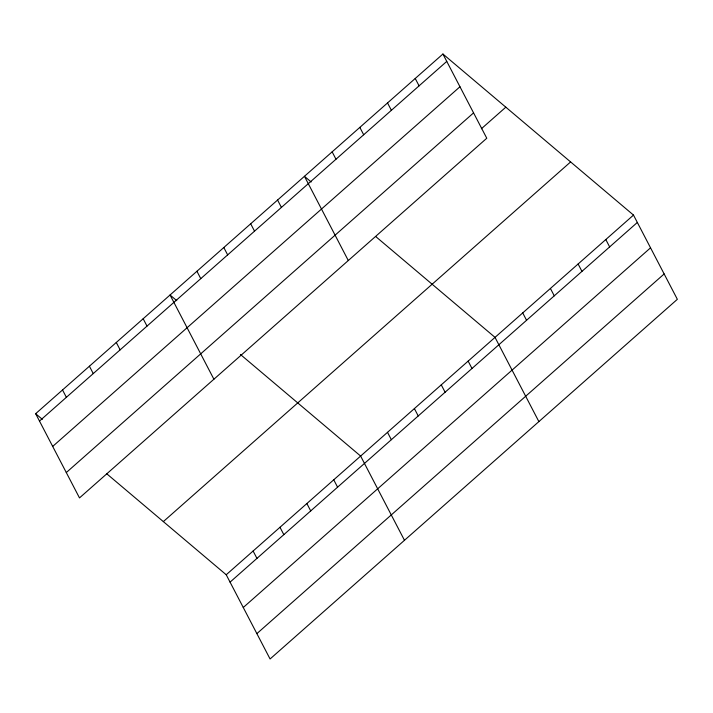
<?xml version="1.0" encoding="UTF-8"?>
<svg xmlns="http://www.w3.org/2000/svg" width="713" height="713" viewBox="0 0 713 713"><rect width="100%" height="100%" fill="white"/><g stroke="black" fill="none" stroke-linecap="round" stroke-linejoin="round"><path stroke-width="1.07" d="M442.925 54.019L486.774 138.242L79.499 497.915L35.65 413.692L442.925 54.019L633.5 215.085L677.35 299.308L270.075 658.981L226.226 574.758L106.852 473.86M39.491 421.062L446.766 61.398M52.691 446.427L459.965 86.754M66.291 472.559L473.566 112.886M481.382 128.75L505.82 107.173M163.339 521.604L570.614 161.931M226.226 574.758L633.5 215.085M230.067 582.129L637.342 222.456M243.267 607.494L650.55 247.821M256.876 633.625L664.151 273.952M311.162 181.975L304.451 176.307L348.3 260.53M375.653 236.475L495.027 337.374L538.876 421.597M176.762 300.663L170.05 294.995L213.9 379.227M240.415 354.468L360.626 456.062L404.476 540.294M35.65 413.692L42.361 419.36M605.809 239.541L609.651 246.921M578.118 263.997L581.951 271.377M550.418 288.453L554.259 295.833M415.233 78.475L419.075 85.854M522.727 312.918L526.568 320.289M387.533 102.93L391.375 110.31M359.842 127.386L363.683 134.766M468.147 361.108L471.988 368.487M332.151 151.851L335.983 159.222M441.267 384.851L445.108 392.221M414.387 408.585L418.228 415.964M277.571 200.041L281.412 207.421M387.507 432.328L391.348 439.698M250.691 223.784L254.532 231.164M223.811 247.518L227.652 254.898M333.746 479.804L337.588 487.175M196.931 271.261L200.772 278.64M306.866 503.538L310.708 510.918M279.986 527.281L283.827 534.652M143.17 318.738L147.012 326.108M253.106 551.015L256.947 558.395M116.29 342.472L120.132 349.851M89.41 366.215L93.251 373.585M62.53 389.949L66.371 397.328"/></g></svg>
